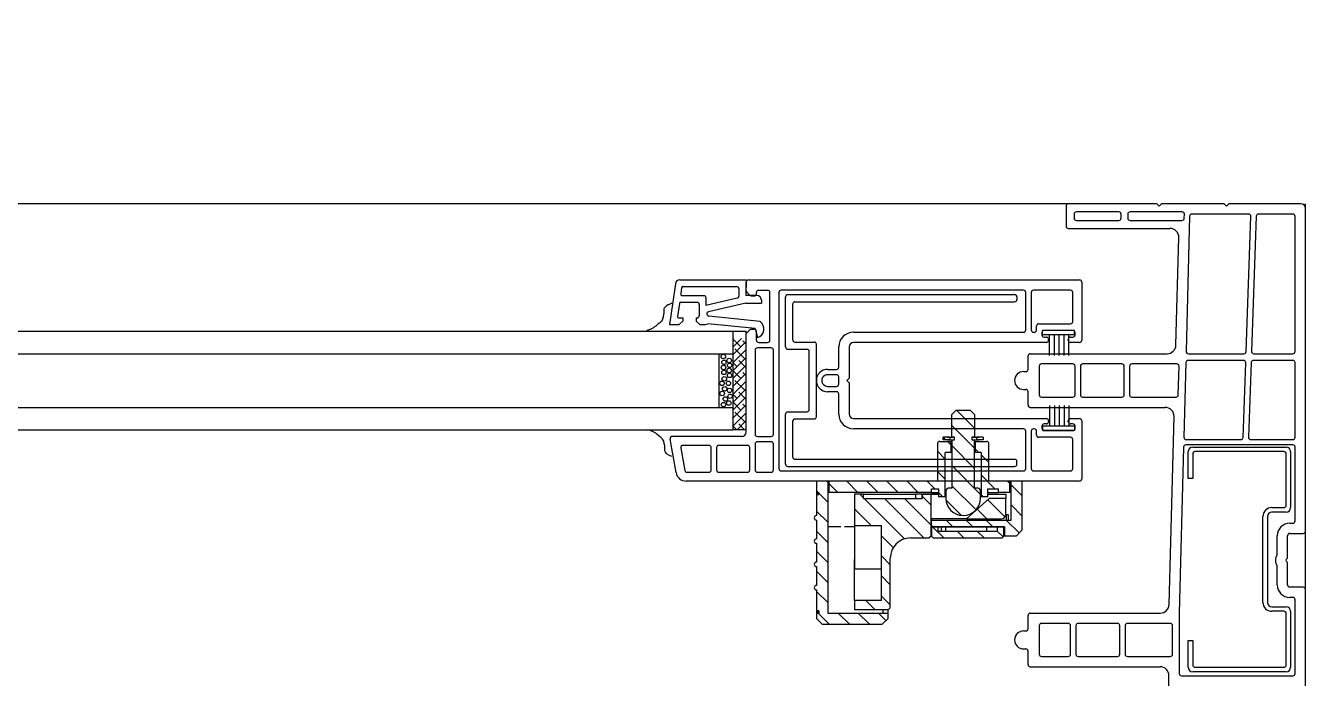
# Model space of a CAD drawing. Header units: millimetres. Extents: x 13515 to 183937, y -33900 to -660.
# Drawn here: x 118624.254 to 118628.731, y -19360.349 to -19358.065 of the extents above; entities that cross this region are included whole.
import ezdxf

# ---------------------------------------------------------------- set-up
doc = ezdxf.new("R2010")
doc.units = ezdxf.units.MM
doc.header["$LTSCALE"] = 100
doc.header["$MEASUREMENT"] = 0
doc.layers.get('0').update_dxf_attribs({"linetype": 'CONTINUOUS'})
for name, color, linetype in [('ELE9', 9, 'CONTINUOUS'), ('WIN', 4, 'CONTINUOUS'), ('WIN-G', 252, 'CONTINUOUS'), ('WIN2', 5, 'CONTINUOUS')]:
    doc.layers.add(name, color=color, linetype=linetype)

# ---------------------------------------------------------------- blocks, each defined once
blk = doc.blocks.new('A$C72B425C6')
at = {"ltscale": 1000}
blk.add_wipeout([(246, 0), (246, 800), (0, 800), (0, 0)], dxfattribs=at)
at = {"layer": 'WIN', "ltscale": 1000}
blk.add_line((0, 0), (246, 0), dxfattribs=at)
at = {"layer": 'WIN-G'}
for p, q in [((246, 53), (246, 747)), ((195.5, 317.77), (195.5, 128)), ((217.5, 317.77), (217.5, 128)), ((200.5, 317.15), (200.5, 128)), ((212.5, 317.15), (212.5, 128)), ((195.03, 145.76), (195.16, 146.06)), ((195.16, 146.06), (195.38, 146.68)), ((195.38, 146.68), (195.5, 147.02)), ((217.79, 146.93), (217.5, 147.27)), ((218.01, 146.31), (217.79, 146.93)), ((218.14, 146), (218.01, 146.31)), ((218.29, 145.72), (218.14, 146)), ((190.27, 142.88), (190.51, 143.06)), ((190.51, 143.06), (190.64, 143.13)), ((190.64, 143.13), (190.77, 143.17)), ((190.77, 143.17), (190.93, 143.19)), ((190.93, 143.19), (191.08, 143.19)), ((191.08, 143.19), (191.4, 143.17)), ((191.4, 143.17), (191.67, 143.17)), ((191.67, 143.17), (191.93, 143.2)), ((191.93, 143.2), (192.45, 143.3)), ((192.45, 143.3), (192.93, 143.44)), ((192.93, 143.44), (193.16, 143.54)), ((193.16, 143.54), (193.37, 143.67)), ((193.37, 143.67), (193.57, 143.84)), ((193.57, 143.84), (193.75, 144.04)), ((193.75, 144.04), (194.08, 144.47)), ((194.08, 144.47), (194.5, 144.96)), ((194.5, 144.96), (194.7, 145.21)), ((194.7, 145.21), (194.88, 145.47)), ((194.88, 145.47), (195.03, 145.76)), ((218.47, 145.46), (218.29, 145.72)), ((218.67, 145.21), (218.47, 145.46)), ((219.09, 144.72), (218.67, 145.21)), ((219.42, 144.29), (219.09, 144.72)), ((219.6, 144.09), (219.42, 144.29)), ((219.8, 143.92), (219.6, 144.09)), ((220.01, 143.79), (219.8, 143.92)), ((220.24, 143.69), (220.01, 143.79)), ((220.72, 143.55), (220.24, 143.69)), ((221.24, 143.45), (220.72, 143.55)), ((221.5, 143.42), (221.24, 143.45)), ((221.77, 143.42), (221.5, 143.42)), ((222.09, 143.44), (221.77, 143.42)), ((222.24, 143.44), (222.09, 143.44)), ((222.39, 143.42), (222.24, 143.44)), ((222.53, 143.38), (222.39, 143.42)), ((222.66, 143.31), (222.53, 143.38)), ((222.9, 143.13), (222.66, 143.31)), ((223.05, 142.97), (222.9, 143.13)), ((189.48, 141.58), (189.75, 142.14)), ((189.75, 142.14), (189.77, 142.17)), ((189.77, 142.17), (189.99, 142.55)), ((189.99, 142.55), (190.12, 142.72)), ((190.12, 142.72), (190.27, 142.88)), ((223.18, 142.8), (223.05, 142.97)), ((223.4, 142.42), (223.18, 142.8)), ((223.41, 142.39), (223.4, 142.42)), ((223.81, 141.59), (223.41, 142.39)), ((200.5, 131), (212.5, 131)), ((195.5, 127.1), (196.4, 128)), ((217.5, 128), (195.5, 128)), ((195.5, 125), (195.5, 128)), ((197.54, 125), (195.5, 127.04)), ((195.5, 125.34), (196.79, 126.63)), ((199.31, 125), (196.31, 128)), ((197.24, 125.3), (199.45, 127.51)), ((201.08, 125), (198.08, 128)), ((198.12, 127.96), (198.16, 128)), ((202.84, 125), (199.84, 128)), ((199.89, 126.19), (201.7, 128)), ((204.61, 125), (201.61, 128)), ((202.24, 125), (203.87, 126.63)), ((202.54, 127.07), (203.47, 128)), ((206.38, 125), (203.38, 128)), ((204.31, 125.3), (206.52, 127.51)), ((208.15, 125), (205.15, 128)), ((205.19, 127.96), (205.24, 128)), ((209.92, 125), (206.92, 128)), ((206.96, 126.19), (208.77, 128)), ((211.68, 125), (208.68, 128)), ((209.31, 125), (210.94, 126.63)), ((209.61, 127.07), (210.54, 128)), ((213.45, 125), (210.45, 128)), ((211.38, 125.3), (213.59, 127.51)), ((215.22, 125), (212.22, 128)), ((212.26, 127.96), (212.31, 128)), ((215.9, 126.08), (213.99, 128)), ((214.03, 126.19), (215.84, 128)), ((215.9, 127.85), (215.75, 128)), ((217.5, 128), (217.5, 125)), ((195.77, 125), (195.5, 125.27)), ((195.5, 125), (217.5, 125)), ((200.47, 125), (201.21, 125.75)), ((207.54, 125), (208.28, 125.75)), ((214.61, 125), (215.36, 125.75)), ((187.3, 115.7), (187.3, 65)), ((187.8, 116.2), (199, 116.2)), ((189.4, 114.6), (197.4, 114.6)), ((199.5, 115.7), (199.5, 111.4)), ((213.5, 115.7), (213.5, 111.4)), ((214, 116.2), (225.2, 116.2)), ((215.6, 114.6), (223.6, 114.6)), ((225.7, 115.7), (225.7, 65)), ((188.9, 114.1), (188.9, 65)), ((197.9, 114.1), (197.9, 109.8)), ((215.1, 114.1), (215.1, 109.8)), ((224.1, 114.1), (224.1, 65)), ((198.4, 109.3), (214.6, 109.3)), ((200, 110.9), (213, 110.9)), ((187.8, 64.5), (188.4, 64.5)), ((225.2, 64.5), (224.6, 64.5)), ((142.4, 26.2), (148.4, 26.2)), ((148.4, 26.2), (148.4, 25.2)), ((184.6, 26.2), (190.6, 26.2)), ((184.6, 25.2), (184.6, 26.2)), ((141.4, 4.3), (141.4, 25.2)), ((142.4, 24.7), (142.4, 4.8)), ((148.4, 25.2), (142.9, 25.2)), ((190.1, 25.2), (184.6, 25.2)), ((190.6, 4.8), (190.6, 24.7)), ((191.6, 25.2), (191.6, 4.3)), ((156.9, 9.5), (176.1, 9.5)), ((154.9, 4.8), (154.9, 7.5)), ((155.9, 7.5), (155.9, 4.3)), ((176.1, 8.5), (156.9, 8.5)), ((177.1, 4.3), (177.1, 7.5)), ((178.1, 7.5), (178.1, 4.8)), ((154.9, 3.3), (142.4, 3.3)), ((142.9, 4.3), (154.4, 4.3)), ((190.6, 3.3), (178.1, 3.3)), ((178.6, 4.3), (190.1, 4.3))]:
    blk.add_line(p, q, dxfattribs=at)
for centre in [(201.12, 130.07), (201.47, 128.87), (202.36, 129.66), (202.98, 128.6), (203.6, 130.37), (204.29, 128.72), (204.63, 129.8), (205.88, 130.39), (205.88, 128.97), (206.89, 129.89), (207.64, 128.71), (208.31, 129.97), (208.73, 128.8), (209.42, 130.07), (209.89, 128.71), (210.56, 129.97), (210.98, 128.8), (211.88, 130.11)]:
    blk.add_circle(centre, 0.5, dxfattribs=at)
for centre, radius, start, end in [((187.8, 115.7), 0.5, 90, 180), ((189.4, 114.1), 0.5, 90, 180), ((197.4, 114.1), 0.5, 0, 90), ((199, 115.7), 0.5, 0, 90), ((214, 115.7), 0.5, 90, 180), ((215.6, 114.1), 0.5, 90, 180), ((223.6, 114.1), 0.5, 0, 90), ((225.2, 115.7), 0.5, 0, 90), ((198.4, 109.8), 0.5, 180, 270), ((200, 111.4), 0.5, 180, 270), ((213, 111.4), 0.5, 270, 0), ((214.6, 109.8), 0.5, 270, 0), ((187.8, 65), 0.5, 180, 270), ((188.4, 65), 0.5, 270, 0), ((224.6, 65), 0.5, 180, 270), ((225.2, 65), 0.5, 270, 0), ((142.4, 25.2), 1, 90, 180), ((190.6, 25.2), 1, 0, 90), ((142.9, 24.7), 0.5, 90, 180), ((190.1, 24.7), 0.5, 0, 90), ((156.9, 7.5), 2, 90, 180), ((176.1, 7.5), 2, 0, 90), ((156.9, 7.5), 1, 90, 180), ((176.1, 7.5), 1, 0, 90), ((142.4, 4.3), 1, 180, 270), ((142.9, 4.8), 0.5, 180, 270), ((154.4, 4.8), 0.5, 270, 0), ((154.9, 4.3), 1, 270, 0), ((178.1, 4.3), 1, 180, 270), ((178.6, 4.8), 0.5, 180, 270), ((190.1, 4.8), 0.5, 270, 0), ((190.6, 4.3), 1, 270, 0)]:
    blk.add_arc(centre, radius, start, end, dxfattribs=at)
at = {"layer": 'WIN2'}
for p, q in [((185.9, 140.67), (193.41, 141.99)), ((194, 126), (194, 141.5)), ((219, 142.11), (219, 139.98)), ((228.13, 140.83), (219, 142.11)), ((223.74, 139.93), (220.85, 140.34)), ((184, 50.5), (184, 138.4)), ((186, 138.23), (186, 133.3)), ((191.41, 139.61), (186.41, 138.73)), ((192, 133.3), (192, 139.12)), ((219.8, 139.18), (219, 139.98)), ((220.5, 139.18), (219.8, 139.18)), ((220.5, 140.04), (220.5, 139.18)), ((224, 139.63), (224, 135.98)), ((225.5, 139.34), (225.5, 134.48)), ((227.24, 139.44), (225.85, 139.64)), ((227.5, 139.14), (227.5, 127.11)), ((229, 139.84), (229, 124.99)), ((219.8, 136.18), (219, 135.38)), ((219, 135.38), (219, 134.35)), ((220.5, 136.18), (219.8, 136.18)), ((220.5, 136.18), (220.5, 135.98)), ((223.5, 135.48), (221, 135.48)), ((186.5, 132.8), (191.5, 132.8)), ((191.5, 131.6), (186.5, 131.6)), ((218.1, 123.01), (219.21, 133.54)), ((219.05, 134.19), (219.21, 133.54)), ((219.69, 121.9), (220.9, 133.33)), ((223.8, 125.11), (221.88, 133.39)), ((224.9, 127), (223.28, 133.98)), ((225, 133.98), (223.28, 133.98)), ((186, 131.1), (186, 124.7)), ((192, 124.7), (192, 131.1)), ((227, 126.61), (225.39, 126.61)), ((186.5, 124.2), (191.5, 124.2)), ((195, 125), (217, 125)), ((218.1, 123.01), (216.1, 122.48)), ((217, 125), (218, 124)), ((218, 124), (218, 123.2)), ((223.8, 125.11), (223.8, 121.61)), ((225.4, 123.79), (225.4, 123.2)), ((229, 124.99), (225.5, 125.11)), ((225.5, 122.61), (225.5, 125.11)), ((225.55, 124.15), (226.26, 124.85)), ((226.61, 125), (228.5, 125)), ((229, 124.5), (229, 50.5)), ((186, 122.5), (186, 119.4)), ((192.3, 123), (186.5, 123)), ((192.8, 119.4), (192.8, 122.5)), ((194, 122.5), (194, 119.4)), ((213.3, 123), (194.5, 123)), ((213.8, 119.4), (213.8, 122.5)), ((215, 122.2), (215, 120.2)), ((215.5, 122.7), (217.5, 122.7)), ((224.5, 121.61), (223.8, 121.61)), ((225.9, 122.7), (226.2, 122.7)), ((226.7, 122.2), (226.7, 120.2)), ((186.5, 118.9), (192.3, 118.9)), ((226.2, 117.7), (186.8, 117.7)), ((194.5, 118.9), (213.3, 118.9)), ((215.5, 119.7), (226.2, 119.7)), ((186.3, 117.2), (186.3, 63)), ((226.7, 63), (226.7, 117.2)), ((152, 107.98), (153.3, 109.28)), ((154.5, 108.92), (152, 106.42)), ((154.2, 109.28), (153.3, 109.28)), ((155.3, 109.28), (154.2, 109.28)), ((154.5, 108.78), (154.5, 108.98)), ((154.5, 108.98), (155, 108.98)), ((155, 108.78), (154.5, 108.78)), ((155, 108.78), (155, 108.98)), ((159.7, 109.28), (155.3, 109.28)), ((159.35, 109.28), (156.85, 106.78)), ((164.9, 109.28), (160.7, 109.28)), ((163.84, 109.28), (161.34, 106.78)), ((168.33, 109.28), (165.83, 106.78)), ((170.1, 109.28), (165.9, 109.28)), ((172.82, 109.28), (170.32, 106.78)), ((175.3, 109.28), (171.1, 109.28)), ((177.31, 109.28), (174.81, 106.78)), ((180.7, 109.28), (176.3, 109.28)), ((181.3, 108.78), (179.3, 106.78)), ((181.8, 109.28), (180.7, 109.28)), ((181, 108.98), (181, 108.78)), ((181, 108.98), (181.5, 108.98)), ((181.5, 108.78), (181, 108.78)), ((181.8, 109.28), (181.5, 108.98)), ((181.5, 108.98), (181.5, 108.78)), ((184, 109.28), (181.8, 109.28)), ((184, 106.78), (184, 109.28)), ((152, 107.98), (152, 94.58)), ((154.5, 106.78), (154.5, 93.28)), ((184, 106.78), (154.5, 106.78)), ((173.8, 103.81), (173.8, 106.78)), ((184, 106.5), (181.5, 106.5)), ((181.5, 83.55), (181.5, 106.5)), ((183.49, 106.5), (181.5, 104.51)), ((184, 106.99), (183.79, 106.78)), ((184, 106.8), (184, 106.5)), ((184, 82.25), (184, 106.5)), ((204, 104.8), (204, 106.8)), ((205.2, 106.8), (205.2, 104.8)), ((207.8, 104.8), (207.8, 106.8)), ((209, 106.8), (209, 104.8)), ((154.5, 104.43), (152, 101.93)), ((173.8, 100.78), (173.8, 103)), ((199, 104.3), (203.5, 104.3)), ((205.7, 104.3), (207.3, 104.3)), ((209.5, 104.3), (214, 104.3)), ((155.34, 100.78), (155.3, 100.74)), ((157.3, 100.78), (155.3, 100.78)), ((155.3, 100.78), (155.3, 93.18)), ((157.3, 100.78), (166.52, 100.78)), ((157.3, 94.78), (157.3, 100.78)), ((174.1, 100.78), (164.35, 100.78)), ((177.79, 100.78), (174.1, 97.09)), ((181.1, 100.78), (174.1, 100.78)), ((174.1, 100.78), (174.1, 94.78)), ((181.1, 98.78), (181.1, 100.78)), ((184, 102.52), (181.5, 100.02)), ((195.7, 63), (195.7, 101)), ((198, 101), (198, 57.9)), ((206, 102), (199, 102)), ((206.5, 102.5), (206, 102)), ((206.5, 102.5), (207, 102)), ((214, 102), (207, 102)), ((215, 57.9), (215, 101)), ((217.3, 101), (217.3, 63)), ((154.5, 99.94), (152, 97.44)), ((157.3, 98.25), (155.3, 96.25)), ((180.1, 98.6), (171.1, 89.6)), ((180.1, 98.78), (180.1, 85.68)), ((180.1, 98.78), (181.1, 98.78)), ((181.1, 99.6), (180.28, 98.78)), ((181.1, 98.78), (181.1, 87.18)), ((184, 98.03), (181.5, 95.53)), ((153.3, 93.28), (152, 94.58)), ((154.5, 95.45), (152.82, 93.77)), ((155.3, 94.48), (154.5, 94.48)), ((158.32, 94.78), (156.32, 92.78)), ((157.3, 94.78), (174.1, 94.78)), ((162.81, 94.78), (160.81, 92.78)), ((167.3, 94.78), (165.3, 92.78)), ((171.79, 94.78), (169.14, 92.13)), ((153.3, 93.28), (154.5, 93.28)), ((154.5, 93.28), (155.3, 93.28)), ((155.7, 92.78), (155.3, 93.18)), ((155.7, 92.78), (166.8, 92.78)), ((180.1, 94.11), (171.3, 85.31)), ((184, 93.54), (181.5, 91.04)), ((180.1, 89.62), (174.16, 83.68)), ((184, 89.05), (181.5, 86.55)), ((171.3, 88.28), (171.3, 84.08)), ((181.1, 87.18), (180.1, 87.18)), ((181.1, 85.68), (181.1, 87.18)), ((171.7, 83.68), (171.3, 84.08)), ((171.3, 83.18), (171.7, 83.58)), ((173.8, 83.32), (171.3, 80.82)), ((171.3, 83.18), (171.3, 67.78)), ((171.7, 83.68), (181.1, 83.68)), ((173.8, 83.58), (171.7, 83.58)), ((175.3, 83.68), (173.8, 83.68)), ((173.8, 67.28), (173.8, 83.68)), ((174.16, 83.68), (173.8, 83.32)), ((173.8, 83.58), (173.8, 82.08)), ((173.8, 83.58), (173.8, 67.38)), ((175.3, 83.68), (175.3, 65.78)), ((175.6, 75.78), (175.6, 83.68)), ((180.65, 85.68), (178.65, 83.68)), ((180.1, 85.68), (181.1, 85.68)), ((181.1, 85.68), (180.1, 85.68)), ((181.1, 83.68), (181.1, 85.68)), ((181.1, 85.68), (181.1, 83.15)), ((181.1, 83.68), (181.1, 81.98)), ((181.1, 81.98), (181.1, 83.68)), ((181.5, 83.55), (182.3, 83.55)), ((181.5, 83.55), (181.5, 82)), ((184, 84.56), (182.3, 82.86)), ((182.3, 83.55), (182.3, 82)), ((172.8, 82.08), (172.8, 68.88)), ((172.8, 82.08), (173.8, 82.08)), ((173.8, 81.38), (172.8, 81.38)), ((172.8, 80.38), (173.8, 80.38)), ((175.3, 80.33), (173.8, 78.83)), ((179.82, 80.38), (176.32, 76.88)), ((181.9, 80.4), (180.2, 80.4)), ((182.3, 82), (180.5, 82)), ((180.5, 80.5), (180.5, 82)), ((181.44, 82), (180.5, 81.06)), ((180.5, 80.5), (190.4, 80.5)), ((180.5, 80.4), (180.5, 80.5)), ((181.9, 80.4), (182.4, 79.9)), ((192.4, 82.25), (184, 82.25)), ((186.18, 82.25), (184.43, 80.5)), ((190.67, 82.25), (188.92, 80.5)), ((190.4, 79.15), (190.4, 80.5)), ((192.9, 81.75), (192.9, 79.15)), ((193.25, 80.98), (193.85, 80.98)), ((193.25, 79.49), (193.25, 80.98)), ((193.85, 80.94), (193.25, 80.34)), ((193.85, 79.49), (193.85, 80.98)), ((172.8, 77.83), (171.3, 76.33)), ((182.98, 79.05), (177.56, 73.63)), ((187.47, 79.05), (181.02, 72.6)), ((182.4, 79.05), (182.4, 79.9)), ((193.2, 79.05), (182.4, 79.05)), ((191.96, 79.05), (186.86, 73.95)), ((190.4, 79.15), (192.9, 79.15)), ((196.45, 79.05), (191.35, 73.95)), ((192.9, 79.99), (192.06, 79.15)), ((193.2, 78.5), (193.2, 79.05)), ((193.9, 78.5), (193.2, 78.5)), ((193.25, 80.03), (193.25, 80.02)), ((193.25, 80.02), (193.25, 78.5)), ((193.85, 79.49), (193.25, 79.49)), ((193.85, 80.03), (193.85, 80.02)), ((193.85, 80.02), (193.85, 78.5)), ((193.9, 79.05), (198.9, 79.05)), ((193.9, 79.05), (193.9, 78.5)), ((199.9, 78.01), (195.84, 73.95)), ((198.9, 79.05), (199.9, 78.05)), ((199.9, 78.05), (199.9, 74.95)), ((175.3, 75.84), (173.8, 74.34)), ((175.6, 75.78), (175.6, 67.98)), ((180.1, 70.68), (175.6, 75.78)), ((175.64, 75.73), (175.6, 75.69)), ((193.2, 73.95), (193.2, 74.5)), ((193.2, 74.5), (193.9, 74.5)), ((193.25, 74.5), (193.25, 72.98)), ((193.85, 74.5), (193.85, 72.98)), ((193.9, 74.5), (193.9, 73.95)), ((199.9, 74.95), (198.9, 73.95)), ((172.8, 73.34), (171.3, 71.84)), ((177.75, 73.35), (175.6, 71.2)), ((180.2, 72.6), (181.9, 72.6)), ((190.4, 72.5), (180.5, 72.5)), ((180.5, 71), (180.5, 72.5)), ((180.92, 72.5), (180.5, 72.08)), ((182.4, 73.1), (181.9, 72.6)), ((185.41, 72.5), (182.3, 69.39)), ((182.4, 73.1), (182.4, 73.95)), ((182.4, 73.95), (193.2, 73.95)), ((189.9, 72.5), (188.15, 70.75)), ((192.9, 73.85), (190.4, 73.85)), ((190.4, 72.5), (190.4, 73.85)), ((191.25, 73.85), (190.4, 73)), ((192.9, 73.85), (192.9, 71.25)), ((193.85, 73.51), (193.25, 73.51)), ((193.25, 72.02), (193.25, 73.51)), ((193.25, 72.98), (193.25, 72.97)), ((193.85, 72.02), (193.25, 72.02)), ((193.85, 72.02), (193.85, 73.51)), ((193.85, 72.98), (193.85, 72.97)), ((198.9, 73.95), (193.9, 73.95)), ((172.83, 68.88), (171.52, 67.56)), ((172.8, 71.18), (173.8, 71.18)), ((173.8, 68.88), (172.8, 68.88)), ((175.3, 71.35), (173.8, 69.85)), ((173.8, 68.88), (173.8, 69.78)), ((173.8, 68.88), (173.8, 67.38)), ((175.6, 68.88), (175.3, 68.88)), ((179.85, 70.96), (176.04, 67.15)), ((180.1, 66.98), (180.1, 70.68)), ((180.5, 71), (182.3, 71)), ((181.1, 71), (181.1, 67)), ((181.1, 70.9), (181.1, 66.98)), ((181.5, 71), (181.5, 68.6)), ((182.3, 71), (182.3, 68.6)), ((184, 70.75), (192.4, 70.75)), ((184, 66.1), (184, 70.75)), ((171.7, 67.38), (171.3, 67.78)), ((171.7, 67.38), (173.8, 67.38)), ((173.8, 67.28), (171.8, 67.28)), ((171.8, 67.28), (171.8, 64.58)), ((175.3, 66.86), (172.41, 63.97)), ((176.5, 66.88), (175.3, 66.88)), ((175.3, 66.38), (176.5, 66.38)), ((176.5, 66.88), (176.5, 66.98)), ((176.5, 66.38), (176.5, 66.88)), ((176.6, 66.98), (180.1, 66.98)), ((181.1, 66.98), (180.1, 66.98)), ((181.5, 68.6), (182.3, 68.6)), ((181.5, 66.1), (181.5, 68.6)), ((181.51, 68.6), (181.5, 68.59)), ((181.5, 66.1), (184, 66.1)), ((184, 66.6), (183.5, 66.1)), ((146.5, 63), (146.5, 62.5)), ((150.5, 63), (150.5, 62.5)), ((173.1, 63.28), (171.8, 64.58)), ((173.1, 63.28), (184, 63.28)), ((175.3, 65.78), (184, 65.78)), ((178.71, 65.78), (176.21, 63.28)), ((183.2, 65.78), (180.7, 63.28)), ((184, 63.28), (184, 65.78)), ((195.7, 63.55), (195.7, 63.55)), ((204.5, 63), (204.5, 62.5)), ((208.5, 63), (208.5, 62.5)), ((217.3, 63.55), (217.3, 63.55)), ((142.5, 61.5), (142.5, 32.5)), ((143, 62), (146, 62)), ((151, 62), (154, 62)), ((154.5, 61.5), (154.5, 32.45)), ((186.3, 60.8), (186.3, 52.5)), ((186.8, 62.5), (195.2, 62.5)), ((195.2, 61.3), (186.8, 61.3)), ((194.3, 60.1), (195.2, 60.1)), ((195.7, 60.6), (195.7, 60.8)), ((200.5, 61.5), (200.5, 31.35)), ((201, 62), (204, 62)), ((209, 62), (212, 62)), ((212.5, 61.5), (212.5, 30.93)), ((217.3, 60.8), (217.3, 60.6)), ((217.8, 62.5), (226.2, 62.5)), ((226.2, 61.3), (217.8, 61.3)), ((217.8, 60.1), (218.7, 60.1)), ((226.7, 52.5), (226.7, 60.8)), ((144.8, 59), (144.8, 53)), ((151.7, 59.5), (145.3, 59.5)), ((152.2, 53), (152.2, 59)), ((193.8, 52.5), (193.8, 59.6)), ((196.3, 58.75), (195.3, 58.75)), ((195.3, 51.65), (195.3, 58.75)), ((195.3, 58.4), (195.3, 52)), ((196.3, 58.9), (195.8, 58.9)), ((196.3, 51.65), (196.3, 58.75)), ((196.8, 57.9), (196.8, 58.4)), ((197.5, 57.4), (197.3, 57.4)), ((202.8, 59), (202.8, 52)), ((209.7, 59.5), (203.3, 59.5)), ((210.2, 52), (210.2, 59)), ((215.7, 57.4), (215.5, 57.4)), ((216.2, 58.4), (216.2, 57.9)), ((217.2, 58.9), (216.7, 58.9)), ((216.7, 58.75), (217.7, 58.75)), ((216.7, 51.65), (216.7, 58.75)), ((217.7, 51.65), (217.7, 58.75)), ((217.7, 52), (217.7, 58.4)), ((219.2, 59.6), (219.2, 52.5)), ((200.9, 57.21), (196.3, 57.21)), ((200.9, 56.11), (196.3, 56.11)), ((200.9, 55.01), (196.3, 55.01)), ((212.1, 57.21), (216.7, 57.21)), ((212.1, 56.11), (216.7, 56.11)), ((212.1, 55.01), (216.7, 55.01)), ((145.3, 52.5), (151.7, 52.5)), ((186.8, 52), (193.3, 52)), ((196.3, 51.65), (195.3, 51.65)), ((195.8, 51.5), (196.3, 51.5)), ((200.9, 53.91), (196.3, 53.91)), ((200.9, 52.91), (196.3, 52.91)), ((196.8, 52), (196.8, 52.5)), ((197.3, 53), (197.5, 53)), ((198, 52.5), (198, 50.5)), ((203.3, 51.5), (209.7, 51.5)), ((212.1, 53.91), (216.7, 53.91)), ((212.1, 52.91), (216.7, 52.91)), ((215, 50.5), (215, 52.5)), ((215.5, 53), (215.7, 53)), ((216.2, 52.5), (216.2, 52)), ((216.7, 51.65), (217.7, 51.65)), ((216.7, 51.5), (217.2, 51.5)), ((219.7, 52), (226.2, 52)), ((240.5, 53), (240.5, 30.3)), ((245.5, 53.5), (241, 53.5)), ((243.7, 51.7), (242.8, 51.7)), ((246, 33.2), (246, 53)), ((144.8, 50.8), (144.8, 42)), ((151.7, 51.3), (145.3, 51.3)), ((152.2, 42), (152.2, 50.8)), ((197.5, 50), (184.5, 50)), ((202.8, 49.8), (202.8, 41)), ((209.7, 50.3), (203.3, 50.3)), ((210.2, 41), (210.2, 49.8)), ((228.5, 50), (215.5, 50)), ((242.3, 51.2), (242.3, 41.7)), ((244.2, 41.7), (244.2, 51.2)), ((145.3, 41.5), (151.7, 41.5)), ((151.7, 40.3), (145.3, 40.3)), ((203.3, 40.5), (209.7, 40.5)), ((242.8, 41.2), (243.7, 41.2)), ((144.8, 39.8), (144.8, 30.2)), ((152.2, 30.2), (152.2, 39.8)), ((202.8, 38.8), (202.8, 28.92)), ((209.7, 39.3), (203.3, 39.3)), ((210.2, 28.75), (210.2, 38.8)), ((242.3, 39.2), (242.3, 27.59)), ((243.7, 39.7), (242.8, 39.7)), ((244.2, 27.56), (244.2, 39.2)), ((246, 33.2), (245.5, 32.7)), ((245.5, 32.7), (246, 32.2)), ((246, 18.13), (246, 32.2)), ((99.5, 30.5), (140.5, 30.5)), ((145.3, 29.7), (151.7, 29.7)), ((156.45, 30.45), (198.45, 29.35)), ((214.45, 28.93), (238.45, 28.3)), ((140.5, 27.7), (140.5, 2.8)), ((154.47, 28.2), (141, 28.2)), ((191.61, 27.23), (154.47, 28.2)), ((192.1, 2.8), (192.1, 26.73)), ((193.3, 26.67), (193.3, 14.43)), ((210.51, 26.73), (193.81, 27.17)), ((203.29, 28.42), (209.69, 28.25)), ((211, 13.84), (211, 26.23)), ((212.5, 26.17), (212.5, 13.76)), ((243.21, 25.88), (213.01, 26.67)), ((242.79, 27.09), (243.69, 27.06)), ((243.7, 12.7), (243.7, 25.38)), ((246, 18.13), (245.5, 17.63)), ((245.5, 17.63), (246, 17.13)), ((246, 1), (246, 17.13)), ((193.3, 12.22), (193.3, 2.8)), ((193.78, 13.93), (210.48, 13.34)), ((210.52, 12.14), (193.82, 12.72)), ((211, 2.8), (211, 11.64)), ((212.5, 11.55), (212.5, 2.8)), ((212.98, 13.26), (243.18, 12.2)), ((243.22, 11), (213.02, 12.05)), ((243.7, 2.8), (243.7, 10.5)), ((160.8, 6.3), (164.87, 6.3)), ((167.73, 6.3), (171.8, 6.3)), ((158, 2.8), (158, 3.5)), ((160.3, 0.5), (160.3, 3.5)), ((160.8, 4), (165.68, 4)), ((166.09, 4.29), (165.89, 4.09)), ((166.51, 4.29), (166.71, 4.09)), ((166.93, 4), (171.8, 4)), ((172.3, 3.5), (172.3, 0.5)), ((174.6, 3.5), (174.6, 2.8)), ((141, 2.3), (157.5, 2.3)), ((175.1, 2.3), (191.6, 2.3)), ((193.8, 2.3), (210.5, 2.3)), ((213, 2.3), (243.2, 2.3)), ((61.6, 0), (159.8, 0)), ((172.8, 0), (245, 0))]:
    blk.add_line(p, q, dxfattribs=at)
for centre, radius, start, end in [((186.3, 138.4), 2.3, 100, 180), ((193.5, 141.5), 0.5, 0, 100), ((220.8, 140.04), 0.3, 81.6083, 180.1302), ((228, 139.84), 1, 0, 82.3482), ((186.5, 138.23), 0.5, 100, 180), ((191.5, 139.12), 0.5, 0, 100), ((223.7, 139.63), 0.3, 359.8698, 82.3765), ((225.8, 139.34), 0.3, 81.6232, 180.1302), ((227.2, 139.14), 0.3, 359.8698, 82.5644), ((221, 135.98), 0.5, 180, 270), ((223.5, 135.98), 0.5, 270, 0), ((225, 134.48), 0.5, 270, 0), ((186.5, 133.3), 0.5, 180, 270), ((186.5, 131.1), 0.5, 90, 180), ((191.5, 133.3), 0.5, 270, 0), ((191.5, 131.1), 0.5, 0, 90), ((219.3, 134.35), 0.3, 180, 213.1746), ((221.39, 133.28), 0.5, 13.0609, 174), ((195, 126), 1, 180, 270), ((225.39, 127.11), 0.5, 193.0609, 270), ((227, 127.11), 0.5, 270, 0), ((186.5, 124.7), 0.5, 180, 270), ((191.5, 124.7), 0.5, 270, 0), ((217.5, 123.2), 0.5, 270, 0), ((225.9, 123.79), 0.5, 135, 180), ((225.9, 123.2), 0.5, 180, 270), ((226.61, 124.5), 0.5, 90, 135), ((228.5, 124.5), 0.5, 0, 90), ((186.5, 122.5), 0.5, 90, 180), ((192.3, 122.5), 0.5, 0, 90), ((194.5, 122.5), 0.5, 90, 180), ((213.3, 122.5), 0.5, 0, 90), ((215.5, 122.2), 0.5, 90, 180), ((215.5, 120.2), 0.5, 180, 270), ((218.03, 123.01), 2, 195.5034, 326.391), ((224.5, 122.61), 1, 270, 0), ((226.2, 122.2), 0.5, 0, 90), ((226.2, 120.2), 0.5, 270, 0), ((186.5, 119.4), 0.5, 180, 270), ((186.8, 117.2), 0.5, 90, 180), ((192.3, 119.4), 0.5, 270, 0), ((194.5, 119.4), 0.5, 180, 270), ((213.3, 119.4), 0.5, 270, 0), ((226.2, 117.2), 0.5, 0, 90), ((154.2, 108.98), 0.3, 0, 90), ((155.3, 108.98), 0.3, 90, 180), ((160.2, 109.28), 0.5, 0, 180), ((165.4, 109.28), 0.5, 0, 180), ((170.6, 109.28), 0.5, 0, 180), ((175.8, 109.28), 0.5, 0, 180), ((180.7, 108.98), 0.3, 0, 90), ((181.8, 108.98), 0.3, 90, 180), ((206.5, 106.8), 2.5, 0, 180), ((206.5, 106.8), 1.3, 359.9984, 180.0016), ((199, 101), 3.3, 90, 180), ((203.5, 104.8), 0.5, 270, 0), ((205.7, 104.8), 0.5, 180, 270), ((207.3, 104.8), 0.5, 269.9952, 0), ((209.5, 104.8), 0.5, 180, 270), ((214, 101), 3.3, 0, 90), ((199, 101), 1, 90, 180), ((214, 101), 1, 0, 90), ((166.8, 88.28), 4.5, 0, 90), ((180.2, 76.5), 3.9, 90, 270), ((192.4, 81.75), 0.5, 0, 90), ((192.4, 71.25), 0.5, 270, 0), ((176.6, 67.98), 1, 180, 270), ((148.5, 63), 2, 0, 180), ((186.8, 63), 0.5, 180, 270), ((195.2, 63), 0.5, 270, 0), ((206.5, 63), 2, 0, 180), ((217.8, 63), 0.5, 180, 270), ((226.2, 63), 0.5, 270, 0), ((143, 61.5), 0.5, 90, 180), ((146, 62.5), 0.5, 270, 0), ((151, 62.5), 0.5, 180, 270), ((154, 61.5), 0.5, 0, 90), ((186.8, 60.8), 0.5, 90, 180), ((194.3, 59.6), 0.5, 90, 180), ((195.2, 60.8), 0.5, 0, 90), ((195.2, 60.6), 0.5, 270, 0), ((201, 61.5), 0.5, 90, 180), ((204, 62.5), 0.5, 270, 0), ((209, 62.5), 0.5, 180, 270), ((212, 61.5), 0.5, 0, 90), ((217.8, 60.8), 0.5, 90, 180), ((217.8, 60.6), 0.5, 180, 270), ((218.7, 59.6), 0.5, 0, 90), ((226.2, 60.8), 0.5, 0, 90), ((145.3, 59), 0.5, 90, 180), ((151.7, 59), 0.5, 0, 90), ((195.8, 58.4), 0.5, 90, 180), ((196.3, 58.4), 0.5, 0, 90), ((197.3, 57.9), 0.5, 180, 270), ((197.5, 57.9), 0.5, 270, 0), ((203.3, 59), 0.5, 90, 180), ((209.7, 59), 0.5, 0, 90), ((215.5, 57.9), 0.5, 180, 270), ((215.7, 57.9), 0.5, 270, 0), ((216.7, 58.4), 0.5, 90, 180), ((217.2, 58.4), 0.5, 0, 90), ((145.3, 53), 0.5, 180, 270), ((151.7, 53), 0.5, 270, 0), ((186.8, 52.5), 0.5, 180, 270), ((193.3, 52.5), 0.5, 270, 0), ((195.8, 52), 0.5, 180, 270), ((196.3, 52), 0.5, 270, 0), ((197.3, 52.5), 0.5, 90, 180), ((197.5, 52.5), 0.5, 0, 90), ((203.3, 52), 0.5, 180, 270), ((209.7, 52), 0.5, 270, 0), ((215.5, 52.5), 0.5, 90, 180), ((215.7, 52.5), 0.5, 0, 90), ((216.7, 52), 0.5, 180, 270), ((217.2, 52), 0.5, 270, 0), ((219.7, 52.5), 0.5, 180, 270), ((226.2, 52.5), 0.5, 270, 0), ((241, 53), 0.5, 90, 180), ((242.8, 51.2), 0.5, 90, 180), ((243.7, 51.2), 0.5, 0, 90), ((245.5, 53), 0.5, 0, 90), ((145.3, 50.8), 0.5, 90, 180), ((151.7, 50.8), 0.5, 0, 90), ((184.5, 50.5), 0.5, 180, 270), ((197.5, 50.5), 0.5, 270, 0), ((203.3, 49.8), 0.5, 90, 180), ((209.7, 49.8), 0.5, 0, 90), ((215.5, 50.5), 0.5, 180, 270), ((228.5, 50.5), 0.5, 270, 0), ((145.3, 42), 0.5, 180, 270), ((145.3, 39.8), 0.5, 90, 180), ((151.7, 42), 0.5, 270, 0), ((151.7, 39.8), 0.5, 0, 90), ((203.3, 41), 0.5, 180, 270), ((209.7, 41), 0.5, 270, 0), ((242.8, 41.7), 0.5, 180, 270), ((243.7, 41.7), 0.5, 270, 0), ((203.3, 38.8), 0.5, 90, 180), ((209.7, 38.8), 0.5, 0, 90), ((242.8, 39.2), 0.5, 90, 180), ((243.7, 39.2), 0.5, 0, 90), ((140.5, 32.5), 2, 270, 0), ((156.5, 32.45), 2, 180, 268.5), ((145.3, 30.2), 0.5, 180, 270), ((151.7, 30.2), 0.5, 270, 0), ((198.5, 31.35), 2, 268.5, 0), ((203.3, 28.92), 0.5, 180, 268.5), ((209.7, 28.75), 0.5, 268.5, 0), ((214.5, 30.93), 2, 180, 268.5), ((238.5, 30.3), 2, 268.5, 0), ((141, 27.7), 0.5, 90, 180), ((191.6, 26.73), 0.5, 0, 88.5), ((193.8, 26.67), 0.5, 88.5, 180), ((210.5, 26.23), 0.5, 0, 88.5), ((213, 26.17), 0.5, 88.5, 180), ((242.8, 27.59), 0.5, 180, 268.5), ((243.2, 25.38), 0.5, 0, 88.5), ((243.7, 27.56), 0.5, 268.5, 0), ((193.8, 14.43), 0.5, 180, 268), ((193.8, 12.22), 0.5, 88, 180), ((210.5, 13.84), 0.5, 268, 0), ((210.5, 11.64), 0.5, 0, 88), ((213, 13.76), 0.5, 180, 268), ((213, 11.55), 0.5, 88, 180), ((243.2, 12.7), 0.5, 268, 0), ((243.2, 10.5), 0.5, 0, 88), ((160.8, 3.5), 2.8, 90, 180), ((164.87, 6.6), 0.3, 270, 299.4907), ((166.3, 4.08), 2.6, 60.5093, 119.4907), ((167.73, 6.6), 0.3, 240.5093, 270), ((171.8, 3.5), 2.8, 0, 90), ((160.8, 3.5), 0.5, 90, 180), ((165.68, 4.3), 0.3, 270, 315), ((166.3, 4.08), 0.3, 45, 135), ((166.93, 4.3), 0.3, 225, 270), ((171.8, 3.5), 0.5, 0, 90), ((141, 2.8), 0.5, 180, 270), ((157.5, 2.8), 0.5, 270, 0), ((159.8, 0.5), 0.5, 270, 0), ((172.8, 0.5), 0.5, 180, 270), ((175.1, 2.8), 0.5, 180, 270), ((191.6, 2.8), 0.5, 270, 0), ((193.8, 2.8), 0.5, 180, 270), ((210.5, 2.8), 0.5, 270, 0), ((213, 2.8), 0.5, 180, 270), ((243.2, 2.8), 0.5, 270, 0), ((245, 1), 1, 270, 0)]:
    blk.add_arc(centre, radius, start, end, dxfattribs=at)
for points in [[(164.35, 94.78), (164.35, 100.78)], [(175.3, 83.48), (175.6, 83.48)], [(175.6, 69.48), (175.3, 69.48)]]:
    blk.add_open_spline(points, degree=1, dxfattribs=at)
blk = doc.blocks.new('FGHJ')
at = {"layer": 'ELE9', "ltscale": 0.1}
for points in [[(37030999.07, 67646.34), (37004299.07, 67646.34, 0.414214), (36980799.07, 44146.34), (36980799.07, 24146.34)], [(37030999.07, 67346.34), (37004299.07, 67346.34, 0.414214), (36981099.07, 44146.34), (36981099.07, 24146.34)]]:
    blk.add_lwpolyline(points, format="xyb", dxfattribs=at)
at = {"layer": 'ELE9', "ltscale": 0.1, "rotation": 90}
blk.add_blockref('A$C72B425C6', (36998524.07, 56846.34), dxfattribs=at)

msp = doc.modelspace()

# ---------------------------------------------------------------- block references
at = {"xscale": 0.01565102769230769, "yscale": 0.01565102769230769, "zscale": 0.01565102769230769}
msp.add_blockref('FGHJ', (-460436.1937, -20252.2424), dxfattribs=at)

doc.saveas('drawing.dxf')
